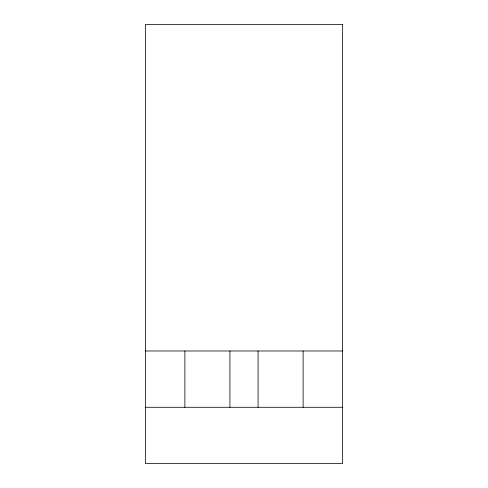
<?xml version="1.0" encoding="UTF-8"?>
<svg xmlns="http://www.w3.org/2000/svg" width="488" height="488" viewBox="0 0 488 488"><rect width="100%" height="100%" fill="white"/><g stroke="black" fill="none" stroke-linecap="round" stroke-linejoin="round"><path stroke-width="0.73" d="M145.461 350.982L342.539 350.982M145.461 407.291L342.539 407.291M303.121 350.982L303.121 407.291M258.079 350.982L258.079 407.291M229.921 350.982L229.921 407.291M184.879 350.982L184.879 407.291M342.539 24.4L145.461 24.4L145.461 463.6L342.539 463.6L342.539 24.4"/></g></svg>
